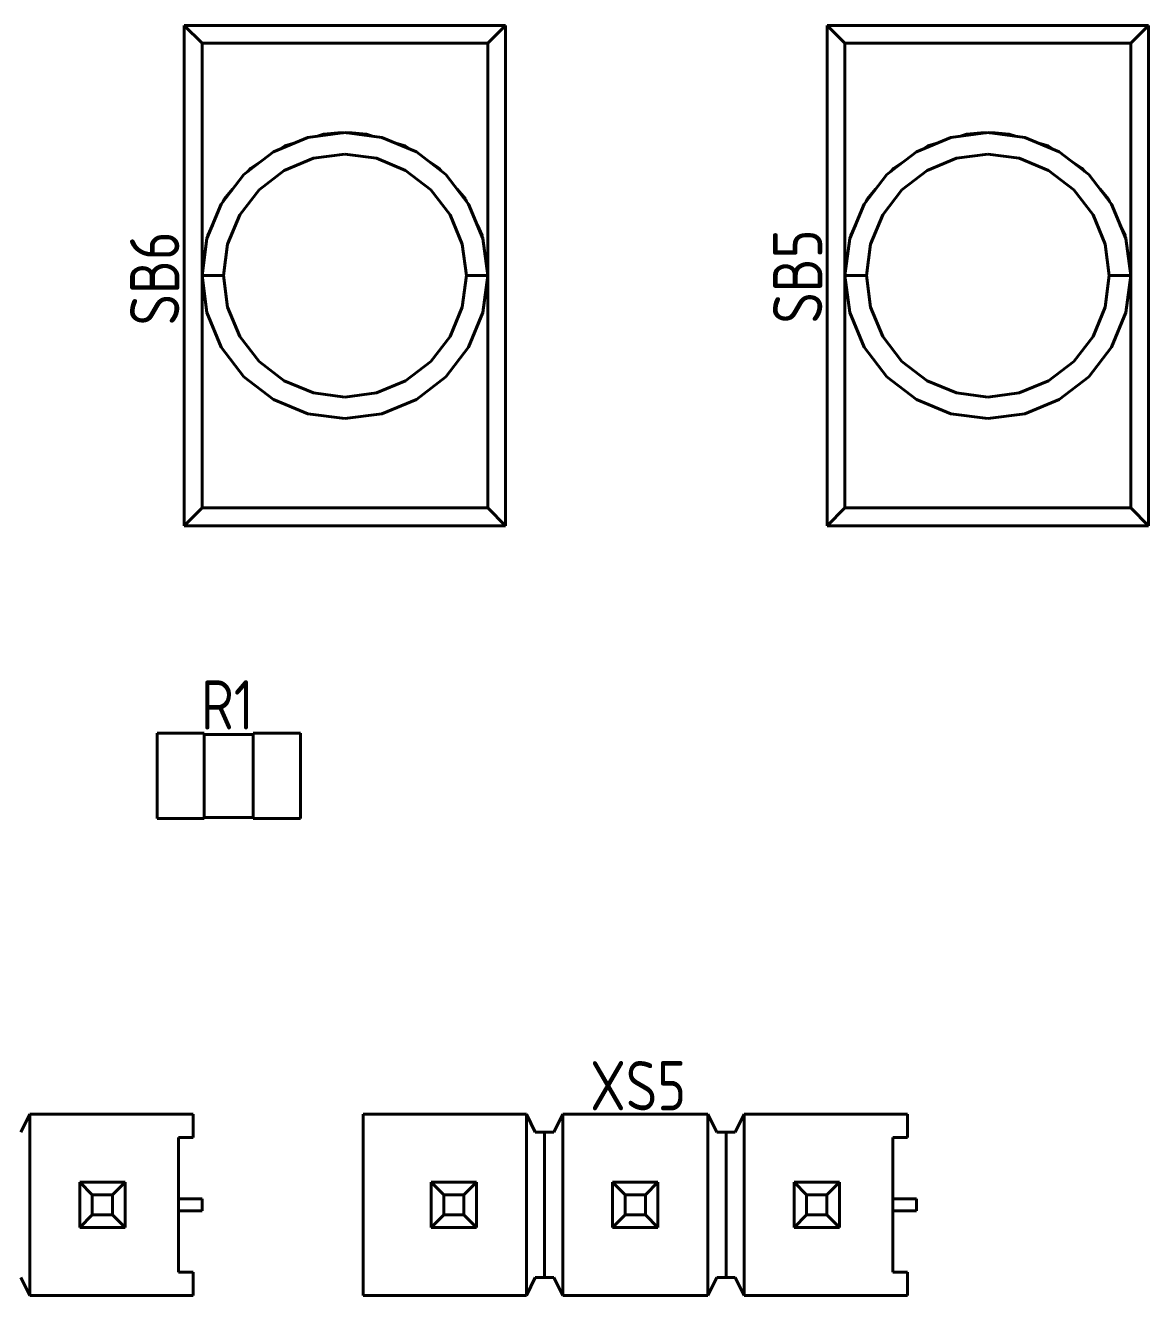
# Model space of a CAD drawing. Extents: x 193 to 1101, y 70 to 664.
# Drawn here: x 480.8 to 512.24, y 514.61 to 550.15 of the extents above; entities that cross this region are included whole.
import ezdxf

# ---------------------------------------------------------------- set-up
doc = ezdxf.new("R2010")
doc.units = 0
doc.header["$MEASUREMENT"] = 0
doc.layers.get('0').update_dxf_attribs({"linetype": 'CONTINUOUS'})
doc.layers.add('Основная', color=7, linetype='CONTINUOUS', lineweight=40)
doc.styles.add('GOST type A0', font='', dxfattribs={"oblique": 15, "height": 3.5})
doc.styles.get('GOST type A0').set_extended_font_data('GOST type A')

msp = doc.modelspace()

# ---------------------------------------------------------------- linework, layer by layer
at = {"layer": 'Основная'}
for p, q in [((488.002, 550.152), (485.242, 550.152)), ((485.242, 550.152), (485.242, 536.152)), ((485.242, 550.152), (488.002, 550.152)), ((485.242, 550.152), (485.242, 547.432)), ((485.242, 550.152), (485.742, 549.652)), ((488.002, 550.152), (485.242, 550.152)), ((485.242, 550.152), (485.242, 536.152)), ((485.242, 550.152), (488.002, 550.152)), ((485.242, 550.152), (485.242, 547.432)), ((485.242, 550.152), (485.742, 549.652)), ((491.482, 550.152), (488.002, 550.152)), ((491.482, 550.152), (488.002, 550.152)), ((491.482, 550.152), (488.002, 550.152)), ((491.482, 550.152), (488.002, 550.152)), ((494.242, 550.152), (491.482, 550.152)), ((491.482, 550.152), (494.242, 550.152)), ((494.242, 550.152), (491.482, 550.152)), ((491.482, 550.152), (494.242, 550.152)), ((494.242, 550.152), (493.742, 549.652)), ((494.242, 550.152), (493.742, 549.652)), ((494.242, 536.152), (494.242, 550.152)), ((494.242, 550.152), (494.242, 547.432)), ((494.242, 536.152), (494.242, 550.152)), ((494.242, 550.152), (494.242, 547.432)), ((506.002, 550.152), (503.242, 550.152)), ((503.242, 550.152), (503.242, 536.152)), ((503.242, 550.152), (506.002, 550.152)), ((503.242, 550.152), (503.242, 547.432)), ((503.242, 550.152), (503.742, 549.652)), ((506.002, 550.152), (503.242, 550.152)), ((503.242, 550.152), (503.242, 536.152)), ((503.242, 550.152), (506.002, 550.152)), ((503.242, 550.152), (503.242, 547.432)), ((503.242, 550.152), (503.742, 549.652)), ((509.482, 550.152), (506.002, 550.152)), ((509.482, 550.152), (506.002, 550.152)), ((509.482, 550.152), (506.002, 550.152)), ((509.482, 550.152), (506.002, 550.152)), ((512.242, 550.152), (509.482, 550.152)), ((509.482, 550.152), (512.242, 550.152)), ((512.242, 550.152), (509.482, 550.152)), ((509.482, 550.152), (512.242, 550.152)), ((512.242, 550.152), (511.742, 549.652)), ((512.242, 550.152), (511.742, 549.652)), ((512.242, 536.152), (512.242, 550.152)), ((512.242, 550.152), (512.242, 547.432)), ((512.242, 536.152), (512.242, 550.152)), ((512.242, 550.152), (512.242, 547.432)), ((485.742, 549.652), (493.742, 549.652)), ((485.742, 549.652), (485.742, 543.152)), ((485.742, 549.652), (493.742, 549.652)), ((485.742, 549.652), (485.742, 543.152)), ((493.742, 549.652), (493.742, 543.152)), ((493.742, 549.652), (493.742, 543.152)), ((503.742, 549.652), (511.742, 549.652)), ((503.742, 549.652), (503.742, 543.152)), ((503.742, 549.652), (511.742, 549.652)), ((503.742, 549.652), (503.742, 543.152)), ((511.742, 549.652), (511.742, 543.152)), ((511.742, 549.652), (511.742, 543.152)), ((485.242, 547.432), (485.242, 538.872)), ((485.242, 547.432), (485.242, 538.872)), ((494.242, 547.432), (494.242, 538.872)), ((494.242, 547.432), (494.242, 538.872)), ((503.242, 547.432), (503.242, 538.872)), ((503.242, 547.432), (503.242, 538.872)), ((512.242, 547.432), (512.242, 538.872)), ((512.242, 547.432), (512.242, 538.872)), ((488.706, 547.016), (487.742, 546.616)), ((488.706, 547.016), (487.742, 546.616)), ((489.742, 547.152), (488.706, 547.016)), ((489.742, 547.152), (488.706, 547.016)), ((489.142, 547.106), (488.944, 547.046)), ((489.142, 547.106), (488.944, 547.046)), ((489.542, 547.146), (489.142, 547.106)), ((489.542, 547.146), (489.142, 547.106)), ((489.142, 547.106), (489.142, 547.072)), ((489.142, 547.106), (489.142, 547.072)), ((489.704, 547.146), (489.542, 547.146)), ((489.704, 547.146), (489.542, 547.146)), ((489.742, 547.152), (490.778, 547.016)), ((489.742, 547.152), (490.778, 547.016)), ((489.942, 547.146), (489.78, 547.146)), ((489.942, 547.146), (489.78, 547.146)), ((489.942, 547.146), (490.342, 547.106)), ((489.942, 547.146), (490.342, 547.106)), ((490.342, 547.106), (490.342, 547.072)), ((490.342, 547.106), (490.542, 547.046)), ((490.342, 547.106), (490.342, 547.072)), ((490.342, 547.106), (490.542, 547.046)), ((490.778, 547.016), (491.742, 546.616)), ((490.778, 547.016), (491.742, 546.616)), ((506.706, 547.016), (505.742, 546.616)), ((506.706, 547.016), (505.742, 546.616)), ((507.742, 547.152), (506.706, 547.016)), ((507.742, 547.152), (506.706, 547.016)), ((507.142, 547.106), (506.944, 547.046)), ((507.142, 547.106), (506.944, 547.046)), ((507.542, 547.146), (507.142, 547.106)), ((507.542, 547.146), (507.142, 547.106)), ((507.142, 547.106), (507.142, 547.072)), ((507.142, 547.106), (507.142, 547.072)), ((507.704, 547.146), (507.542, 547.146)), ((507.704, 547.146), (507.542, 547.146)), ((507.742, 547.152), (508.778, 547.016)), ((507.742, 547.152), (508.778, 547.016)), ((507.942, 547.146), (507.78, 547.146)), ((507.942, 547.146), (507.78, 547.146)), ((507.942, 547.146), (508.342, 547.106)), ((507.942, 547.146), (508.342, 547.106)), ((508.342, 547.106), (508.342, 547.072)), ((508.342, 547.106), (508.542, 547.046)), ((508.342, 547.106), (508.342, 547.072)), ((508.342, 547.106), (508.542, 547.046)), ((508.778, 547.016), (509.742, 546.616)), ((508.778, 547.016), (509.742, 546.616)), ((487.742, 546.616), (486.914, 545.98)), ((487.742, 546.616), (486.914, 545.98)), ((488.058, 546.78), (487.918, 546.688)), ((488.058, 546.78), (487.918, 546.688)), ((488.352, 546.868), (488.058, 546.78)), ((488.352, 546.868), (488.058, 546.78)), ((491.132, 546.868), (491.426, 546.78)), ((491.132, 546.868), (491.426, 546.78)), ((491.426, 546.78), (491.568, 546.688)), ((491.426, 546.78), (491.568, 546.688)), ((491.742, 546.616), (492.57, 545.98)), ((491.742, 546.616), (492.57, 545.98)), ((505.742, 546.616), (504.914, 545.98)), ((505.742, 546.616), (504.914, 545.98)), ((506.058, 546.78), (505.918, 546.688)), ((506.058, 546.78), (505.918, 546.688)), ((506.352, 546.868), (506.058, 546.78)), ((506.352, 546.868), (506.058, 546.78)), ((509.132, 546.868), (509.426, 546.78)), ((509.132, 546.868), (509.426, 546.78)), ((509.426, 546.78), (509.568, 546.688)), ((509.426, 546.78), (509.568, 546.688)), ((509.742, 546.616), (510.57, 545.98)), ((509.742, 546.616), (510.57, 545.98)), ((487.388, 546.344), (487.108, 546.162)), ((487.388, 546.344), (487.108, 546.162)), ((488.862, 546.436), (488.042, 546.096)), ((488.862, 546.436), (488.042, 546.096)), ((489.742, 546.552), (488.862, 546.436)), ((489.742, 546.552), (488.862, 546.436)), ((489.742, 546.552), (490.622, 546.436)), ((489.742, 546.552), (490.622, 546.436)), ((490.622, 546.436), (491.442, 546.096)), ((490.622, 546.436), (491.442, 546.096)), ((492.096, 546.344), (492.376, 546.162)), ((492.096, 546.344), (492.376, 546.162)), ((505.388, 546.344), (505.108, 546.162)), ((505.388, 546.344), (505.108, 546.162)), ((506.862, 546.436), (506.042, 546.096)), ((506.862, 546.436), (506.042, 546.096)), ((507.742, 546.552), (506.862, 546.436)), ((507.742, 546.552), (506.862, 546.436)), ((507.742, 546.552), (508.622, 546.436)), ((507.742, 546.552), (508.622, 546.436)), ((508.622, 546.436), (509.442, 546.096)), ((508.622, 546.436), (509.442, 546.096)), ((510.096, 546.344), (510.376, 546.162)), ((510.096, 546.344), (510.376, 546.162)), ((486.914, 545.98), (486.278, 545.152)), ((486.914, 545.98), (486.278, 545.152)), ((487.108, 546.162), (487.026, 546.066)), ((487.108, 546.162), (487.026, 546.066)), ((488.042, 546.096), (487.338, 545.556)), ((488.042, 546.096), (487.338, 545.556)), ((491.442, 546.096), (492.146, 545.556)), ((491.442, 546.096), (492.146, 545.556)), ((492.376, 546.162), (492.458, 546.066)), ((492.376, 546.162), (492.458, 546.066)), ((492.57, 545.98), (493.206, 545.152)), ((492.57, 545.98), (493.206, 545.152)), ((504.914, 545.98), (504.278, 545.152)), ((504.914, 545.98), (504.278, 545.152)), ((505.108, 546.162), (505.026, 546.066)), ((505.108, 546.162), (505.026, 546.066)), ((506.042, 546.096), (505.338, 545.556)), ((506.042, 546.096), (505.338, 545.556)), ((509.442, 546.096), (510.146, 545.556)), ((509.442, 546.096), (510.146, 545.556)), ((510.376, 546.162), (510.458, 546.066)), ((510.376, 546.162), (510.458, 546.066)), ((510.57, 545.98), (511.206, 545.152)), ((510.57, 545.98), (511.206, 545.152)), ((486.596, 545.568), (486.37, 545.304)), ((486.596, 545.568), (486.37, 545.304)), ((487.338, 545.556), (486.798, 544.852)), ((487.338, 545.556), (486.798, 544.852)), ((492.146, 545.556), (492.686, 544.852)), ((492.146, 545.556), (492.686, 544.852)), ((492.888, 545.568), (493.114, 545.304)), ((492.888, 545.568), (493.114, 545.304)), ((504.596, 545.568), (504.37, 545.304)), ((504.596, 545.568), (504.37, 545.304)), ((505.338, 545.556), (504.798, 544.852)), ((505.338, 545.556), (504.798, 544.852)), ((510.146, 545.556), (510.686, 544.852)), ((510.146, 545.556), (510.686, 544.852)), ((510.888, 545.568), (511.114, 545.304)), ((510.888, 545.568), (511.114, 545.304)), ((486.37, 545.304), (486.336, 545.226)), ((486.37, 545.304), (486.336, 545.226)), ((493.114, 545.304), (493.15, 545.226)), ((493.114, 545.304), (493.15, 545.226)), ((504.37, 545.304), (504.336, 545.226)), ((504.37, 545.304), (504.336, 545.226)), ((511.114, 545.304), (511.15, 545.226)), ((511.114, 545.304), (511.15, 545.226)), ((486.278, 545.152), (485.878, 544.188)), ((486.278, 545.152), (485.878, 544.188)), ((486.798, 544.852), (486.458, 544.032)), ((486.798, 544.852), (486.458, 544.032)), ((492.686, 544.852), (493.026, 544.032)), ((492.686, 544.852), (493.026, 544.032)), ((493.206, 545.152), (493.606, 544.188)), ((493.206, 545.152), (493.606, 544.188)), ((504.278, 545.152), (503.878, 544.188)), ((504.278, 545.152), (503.878, 544.188)), ((504.798, 544.852), (504.458, 544.032)), ((504.798, 544.852), (504.458, 544.032)), ((510.686, 544.852), (511.026, 544.032)), ((510.686, 544.852), (511.026, 544.032)), ((511.206, 545.152), (511.606, 544.188)), ((511.206, 545.152), (511.606, 544.188)), ((486.034, 544.564), (485.902, 544.272)), ((486.034, 544.564), (485.902, 544.272)), ((493.45, 544.564), (493.582, 544.272)), ((493.45, 544.564), (493.582, 544.272)), ((504.034, 544.564), (503.902, 544.272)), ((504.034, 544.564), (503.902, 544.272)), ((511.45, 544.564), (511.582, 544.272)), ((511.45, 544.564), (511.582, 544.272)), ((485.878, 544.188), (485.742, 543.152)), ((485.878, 544.188), (485.742, 543.152)), ((485.902, 544.272), (485.896, 544.23)), ((485.902, 544.272), (485.896, 544.23)), ((493.582, 544.272), (493.588, 544.23)), ((493.582, 544.272), (493.588, 544.23)), ((493.606, 544.188), (493.742, 543.152)), ((493.606, 544.188), (493.742, 543.152)), ((503.878, 544.188), (503.742, 543.152)), ((503.878, 544.188), (503.742, 543.152)), ((503.902, 544.272), (503.896, 544.23)), ((503.902, 544.272), (503.896, 544.23)), ((511.582, 544.272), (511.588, 544.23)), ((511.582, 544.272), (511.588, 544.23)), ((511.606, 544.188), (511.742, 543.152)), ((511.606, 544.188), (511.742, 543.152)), ((486.458, 544.032), (486.342, 543.152)), ((486.458, 544.032), (486.342, 543.152)), ((493.026, 544.032), (493.142, 543.152)), ((493.026, 544.032), (493.142, 543.152)), ((504.458, 544.032), (504.342, 543.152)), ((504.458, 544.032), (504.342, 543.152)), ((511.026, 544.032), (511.142, 543.152)), ((511.026, 544.032), (511.142, 543.152)), ((485.742, 543.152), (485.742, 536.652)), ((485.742, 543.152), (485.878, 542.116)), ((485.762, 543.152), (485.742, 543.152)), ((485.742, 543.152), (485.742, 536.652)), ((485.742, 543.152), (485.878, 542.116)), ((485.762, 543.152), (485.742, 543.152)), ((485.918, 543.152), (485.762, 543.152)), ((485.822, 543.152), (485.762, 543.152)), ((485.918, 543.152), (485.762, 543.152)), ((485.822, 543.152), (485.762, 543.152)), ((485.918, 543.152), (485.822, 543.152)), ((485.918, 543.152), (485.822, 543.152)), ((486.042, 543.152), (485.918, 543.152)), ((486.042, 543.152), (485.918, 543.152)), ((486.186, 543.152), (486.042, 543.152)), ((486.186, 543.152), (486.042, 543.152)), ((486.342, 543.152), (486.186, 543.152)), ((486.342, 543.152), (486.186, 543.152)), ((486.342, 543.152), (486.458, 542.272)), ((486.342, 543.152), (486.458, 542.272)), ((493.142, 543.152), (493.026, 542.272)), ((493.142, 543.152), (493.026, 542.272)), ((493.298, 543.152), (493.142, 543.152)), ((493.298, 543.152), (493.142, 543.152)), ((493.442, 543.152), (493.298, 543.152)), ((493.442, 543.152), (493.298, 543.152)), ((493.566, 543.152), (493.442, 543.152)), ((493.566, 543.152), (493.442, 543.152)), ((493.722, 543.152), (493.566, 543.152)), ((493.662, 543.152), (493.566, 543.152)), ((493.722, 543.152), (493.566, 543.152)), ((493.662, 543.152), (493.566, 543.152)), ((493.742, 543.152), (493.606, 542.116)), ((493.742, 543.152), (493.606, 542.116)), ((493.722, 543.152), (493.662, 543.152)), ((493.722, 543.152), (493.662, 543.152)), ((493.742, 543.152), (493.722, 543.152)), ((493.742, 543.152), (493.722, 543.152)), ((493.742, 543.152), (493.742, 536.652)), ((493.742, 543.152), (493.742, 536.652)), ((503.742, 543.152), (503.742, 536.652)), ((503.742, 543.152), (503.878, 542.116)), ((503.762, 543.152), (503.742, 543.152)), ((503.742, 543.152), (503.742, 536.652)), ((503.742, 543.152), (503.878, 542.116)), ((503.762, 543.152), (503.742, 543.152)), ((503.918, 543.152), (503.762, 543.152)), ((503.822, 543.152), (503.762, 543.152)), ((503.918, 543.152), (503.762, 543.152)), ((503.822, 543.152), (503.762, 543.152)), ((503.918, 543.152), (503.822, 543.152)), ((503.918, 543.152), (503.822, 543.152)), ((504.042, 543.152), (503.918, 543.152)), ((504.042, 543.152), (503.918, 543.152)), ((504.186, 543.152), (504.042, 543.152)), ((504.186, 543.152), (504.042, 543.152)), ((504.342, 543.152), (504.186, 543.152)), ((504.342, 543.152), (504.186, 543.152)), ((504.342, 543.152), (504.458, 542.272)), ((504.342, 543.152), (504.458, 542.272)), ((511.142, 543.152), (511.026, 542.272)), ((511.142, 543.152), (511.026, 542.272)), ((511.298, 543.152), (511.142, 543.152)), ((511.298, 543.152), (511.142, 543.152)), ((511.442, 543.152), (511.298, 543.152)), ((511.442, 543.152), (511.298, 543.152)), ((511.566, 543.152), (511.442, 543.152)), ((511.566, 543.152), (511.442, 543.152)), ((511.722, 543.152), (511.566, 543.152)), ((511.662, 543.152), (511.566, 543.152)), ((511.722, 543.152), (511.566, 543.152)), ((511.662, 543.152), (511.566, 543.152)), ((511.742, 543.152), (511.606, 542.116)), ((511.742, 543.152), (511.606, 542.116)), ((511.722, 543.152), (511.662, 543.152)), ((511.722, 543.152), (511.662, 543.152)), ((511.742, 543.152), (511.722, 543.152)), ((511.742, 543.152), (511.722, 543.152)), ((511.742, 543.152), (511.742, 536.652)), ((511.742, 543.152), (511.742, 536.652)), ((485.878, 542.116), (486.278, 541.152)), ((485.878, 542.116), (486.278, 541.152)), ((486.458, 542.272), (486.798, 541.452)), ((486.458, 542.272), (486.798, 541.452)), ((493.026, 542.272), (492.686, 541.452)), ((493.026, 542.272), (492.686, 541.452)), ((493.606, 542.116), (493.206, 541.152)), ((493.606, 542.116), (493.206, 541.152)), ((503.878, 542.116), (504.278, 541.152)), ((503.878, 542.116), (504.278, 541.152)), ((504.458, 542.272), (504.798, 541.452)), ((504.458, 542.272), (504.798, 541.452)), ((511.026, 542.272), (510.686, 541.452)), ((511.026, 542.272), (510.686, 541.452)), ((511.606, 542.116), (511.206, 541.152)), ((511.606, 542.116), (511.206, 541.152)), ((486.798, 541.452), (487.338, 540.748)), ((486.798, 541.452), (487.338, 540.748)), ((492.686, 541.452), (492.146, 540.748)), ((492.686, 541.452), (492.146, 540.748)), ((504.798, 541.452), (505.338, 540.748)), ((504.798, 541.452), (505.338, 540.748)), ((510.686, 541.452), (510.146, 540.748)), ((510.686, 541.452), (510.146, 540.748)), ((486.278, 541.152), (486.914, 540.324)), ((486.278, 541.152), (486.914, 540.324)), ((493.206, 541.152), (492.57, 540.324)), ((493.206, 541.152), (492.57, 540.324)), ((504.278, 541.152), (504.914, 540.324)), ((504.278, 541.152), (504.914, 540.324)), ((511.206, 541.152), (510.57, 540.324)), ((511.206, 541.152), (510.57, 540.324)), ((487.338, 540.748), (488.042, 540.208)), ((487.338, 540.748), (488.042, 540.208)), ((492.146, 540.748), (491.442, 540.208)), ((492.146, 540.748), (491.442, 540.208)), ((505.338, 540.748), (506.042, 540.208)), ((505.338, 540.748), (506.042, 540.208)), ((510.146, 540.748), (509.442, 540.208)), ((510.146, 540.748), (509.442, 540.208)), ((486.914, 540.324), (487.742, 539.688)), ((486.914, 540.324), (487.742, 539.688)), ((488.042, 540.208), (488.862, 539.868)), ((488.042, 540.208), (488.862, 539.868)), ((491.442, 540.208), (490.622, 539.868)), ((491.442, 540.208), (490.622, 539.868)), ((492.57, 540.324), (491.742, 539.688)), ((492.57, 540.324), (491.742, 539.688)), ((504.914, 540.324), (505.742, 539.688)), ((504.914, 540.324), (505.742, 539.688)), ((506.042, 540.208), (506.862, 539.868)), ((506.042, 540.208), (506.862, 539.868)), ((509.442, 540.208), (508.622, 539.868)), ((509.442, 540.208), (508.622, 539.868)), ((510.57, 540.324), (509.742, 539.688)), ((510.57, 540.324), (509.742, 539.688)), ((488.862, 539.868), (489.742, 539.752)), ((488.862, 539.868), (489.742, 539.752)), ((490.622, 539.868), (489.742, 539.752)), ((490.622, 539.868), (489.742, 539.752)), ((506.862, 539.868), (507.742, 539.752)), ((506.862, 539.868), (507.742, 539.752)), ((508.622, 539.868), (507.742, 539.752)), ((508.622, 539.868), (507.742, 539.752)), ((487.742, 539.688), (488.706, 539.288)), ((487.742, 539.688), (488.706, 539.288)), ((491.742, 539.688), (490.778, 539.288)), ((491.742, 539.688), (490.778, 539.288)), ((505.742, 539.688), (506.706, 539.288)), ((505.742, 539.688), (506.706, 539.288)), ((509.742, 539.688), (508.778, 539.288)), ((509.742, 539.688), (508.778, 539.288)), ((488.706, 539.288), (489.742, 539.152)), ((488.706, 539.288), (489.742, 539.152)), ((490.778, 539.288), (489.742, 539.152)), ((490.778, 539.288), (489.742, 539.152)), ((506.706, 539.288), (507.742, 539.152)), ((506.706, 539.288), (507.742, 539.152)), ((508.778, 539.288), (507.742, 539.152)), ((508.778, 539.288), (507.742, 539.152)), ((485.242, 538.872), (485.242, 536.152)), ((485.242, 538.872), (485.242, 536.152)), ((494.242, 538.872), (494.242, 536.152)), ((494.242, 538.872), (494.242, 536.152)), ((503.242, 538.872), (503.242, 536.152)), ((503.242, 538.872), (503.242, 536.152)), ((512.242, 538.872), (512.242, 536.152)), ((512.242, 538.872), (512.242, 536.152)), ((485.742, 536.652), (485.242, 536.152)), ((485.742, 536.652), (485.242, 536.152)), ((485.742, 536.652), (493.742, 536.652)), ((485.742, 536.652), (493.742, 536.652)), ((493.742, 536.652), (494.242, 536.152)), ((493.742, 536.652), (494.242, 536.152)), ((503.742, 536.652), (503.242, 536.152)), ((503.742, 536.652), (503.242, 536.152)), ((503.742, 536.652), (511.742, 536.652)), ((503.742, 536.652), (511.742, 536.652)), ((511.742, 536.652), (512.242, 536.152)), ((511.742, 536.652), (512.242, 536.152)), ((485.242, 536.152), (491.482, 536.152)), ((488.002, 536.152), (485.242, 536.152)), ((485.242, 536.152), (491.482, 536.152)), ((488.002, 536.152), (485.242, 536.152)), ((491.482, 536.152), (488.002, 536.152)), ((491.482, 536.152), (488.002, 536.152)), ((491.482, 536.152), (494.242, 536.152)), ((491.482, 536.152), (494.242, 536.152)), ((491.482, 536.152), (494.242, 536.152)), ((491.482, 536.152), (494.242, 536.152)), ((503.242, 536.152), (509.482, 536.152)), ((506.002, 536.152), (503.242, 536.152)), ((503.242, 536.152), (509.482, 536.152)), ((506.002, 536.152), (503.242, 536.152)), ((509.482, 536.152), (506.002, 536.152)), ((509.482, 536.152), (506.002, 536.152)), ((509.482, 536.152), (512.242, 536.152)), ((509.482, 536.152), (512.242, 536.152)), ((509.482, 536.152), (512.242, 536.152)), ((509.482, 536.152), (512.242, 536.152)), ((484.482, 530.346), (484.482, 527.958)), ((485.802, 530.346), (484.482, 530.346)), ((484.482, 527.958), (484.482, 530.346)), ((484.482, 530.346), (485.802, 530.346)), ((484.482, 530.346), (484.482, 527.958)), ((485.802, 530.346), (484.482, 530.346)), ((484.482, 527.958), (484.482, 530.346)), ((484.482, 530.346), (485.802, 530.346)), ((485.802, 530.312), (485.802, 530.346)), ((485.802, 527.958), (485.802, 530.346)), ((485.802, 530.312), (485.802, 530.346)), ((485.802, 527.958), (485.802, 530.346)), ((487.174, 530.312), (485.802, 530.312)), ((485.802, 530.312), (487.174, 530.312)), ((487.174, 530.312), (485.802, 530.312)), ((485.802, 530.312), (487.174, 530.312)), ((488.494, 530.346), (487.174, 530.346)), ((487.174, 530.346), (487.174, 530.312)), ((487.174, 527.958), (487.174, 530.346)), ((487.174, 530.346), (488.494, 530.346)), ((488.494, 530.346), (487.174, 530.346)), ((487.174, 530.346), (487.174, 530.312)), ((487.174, 527.958), (487.174, 530.346)), ((487.174, 530.346), (488.494, 530.346)), ((488.494, 527.958), (488.494, 530.346)), ((488.494, 527.958), (488.494, 530.346)), ((488.494, 527.958), (488.494, 530.346)), ((488.494, 527.958), (488.494, 530.346)), ((484.482, 527.958), (485.802, 527.958)), ((484.482, 527.958), (485.802, 527.958)), ((484.482, 527.958), (485.802, 527.958)), ((484.482, 527.958), (485.802, 527.958)), ((485.802, 527.958), (485.802, 527.992)), ((485.802, 527.992), (487.174, 527.992)), ((485.802, 527.992), (487.174, 527.992)), ((485.802, 527.958), (485.802, 527.992)), ((485.802, 527.992), (487.174, 527.992)), ((485.802, 527.992), (487.174, 527.992)), ((487.174, 527.992), (487.174, 527.958)), ((487.174, 527.992), (487.174, 527.958)), ((487.174, 527.958), (488.494, 527.958)), ((487.174, 527.958), (488.494, 527.958)), ((487.174, 527.958), (488.494, 527.958)), ((487.174, 527.958), (488.494, 527.958)), ((480.92, 519.692), (480.672, 519.184)), ((480.92, 519.692), (480.672, 519.184)), ((480.92, 519.692), (480.672, 519.184)), ((480.92, 519.692), (480.672, 519.184)), ((485.492, 519.692), (480.92, 519.692)), ((480.92, 519.692), (480.92, 514.612)), ((485.492, 519.692), (480.92, 519.692)), ((485.492, 519.692), (480.92, 519.692)), ((480.92, 519.692), (480.92, 514.612)), ((485.492, 519.692), (480.92, 519.692)), ((485.492, 519.032), (485.492, 519.692)), ((485.492, 519.032), (485.492, 519.692)), ((485.492, 519.032), (485.492, 519.692)), ((485.492, 519.032), (485.492, 519.692)), ((494.824, 519.692), (490.252, 519.692)), ((490.252, 519.692), (490.252, 514.612)), ((494.824, 519.692), (490.252, 519.692)), ((490.252, 519.692), (490.252, 514.612)), ((494.824, 519.692), (490.252, 519.692)), ((490.252, 519.692), (490.252, 514.612)), ((494.824, 519.692), (490.252, 519.692)), ((490.252, 519.692), (490.252, 514.612)), ((495.072, 519.184), (494.824, 519.692)), ((494.824, 514.612), (494.824, 519.692)), ((495.072, 519.184), (494.824, 519.692)), ((495.072, 519.184), (494.824, 519.692)), ((494.824, 514.612), (494.824, 519.692)), ((495.072, 519.184), (494.824, 519.692)), ((495.84, 519.692), (495.592, 519.184)), ((495.84, 519.692), (495.592, 519.184)), ((495.84, 519.692), (495.592, 519.184)), ((495.84, 519.692), (495.592, 519.184)), ((499.904, 519.692), (495.84, 519.692)), ((499.904, 519.692), (495.84, 519.692)), ((495.84, 514.612), (495.84, 519.692)), ((499.904, 519.692), (495.84, 519.692)), ((499.904, 519.692), (495.84, 519.692)), ((495.84, 514.612), (495.84, 519.692)), ((500.152, 519.184), (499.904, 519.692)), ((499.904, 519.692), (499.904, 514.612)), ((500.152, 519.184), (499.904, 519.692)), ((500.152, 519.184), (499.904, 519.692)), ((499.904, 519.692), (499.904, 514.612)), ((500.152, 519.184), (499.904, 519.692)), ((500.92, 519.692), (500.672, 519.184)), ((500.92, 519.692), (500.672, 519.184)), ((500.92, 519.692), (500.672, 519.184)), ((500.92, 519.692), (500.672, 519.184)), ((505.492, 519.692), (500.92, 519.692)), ((500.92, 519.692), (500.92, 514.612)), ((505.492, 519.692), (500.92, 519.692)), ((505.492, 519.692), (500.92, 519.692)), ((500.92, 519.692), (500.92, 514.612)), ((505.492, 519.692), (500.92, 519.692)), ((505.492, 519.032), (505.492, 519.692)), ((505.492, 519.032), (505.492, 519.692)), ((505.492, 519.032), (505.492, 519.692)), ((505.492, 519.032), (505.492, 519.692)), ((485.086, 517.324), (485.086, 519.032)), ((485.086, 519.032), (485.492, 519.032)), ((485.492, 519.032), (485.086, 519.032)), ((485.086, 519.032), (485.086, 515.272)), ((485.086, 517.324), (485.086, 519.032)), ((485.086, 519.032), (485.492, 519.032)), ((485.492, 519.032), (485.086, 519.032)), ((485.086, 519.032), (485.086, 515.272)), ((495.592, 519.184), (495.072, 519.184)), ((495.332, 519.184), (495.072, 519.184)), ((495.592, 519.184), (495.072, 519.184)), ((495.332, 519.184), (495.072, 519.184)), ((495.592, 519.184), (495.332, 519.184)), ((495.332, 519.184), (495.332, 515.12)), ((495.592, 519.184), (495.332, 519.184)), ((495.332, 519.184), (495.332, 515.12)), ((500.672, 519.184), (500.152, 519.184)), ((500.412, 519.184), (500.152, 519.184)), ((500.672, 519.184), (500.152, 519.184)), ((500.412, 519.184), (500.152, 519.184)), ((500.672, 519.184), (500.412, 519.184)), ((500.412, 519.184), (500.412, 515.12)), ((500.672, 519.184), (500.412, 519.184)), ((500.412, 519.184), (500.412, 515.12)), ((505.086, 517.324), (505.086, 519.032)), ((505.086, 519.032), (505.492, 519.032)), ((505.492, 519.032), (505.086, 519.032)), ((505.086, 519.032), (505.086, 515.272)), ((505.086, 517.324), (505.086, 519.032)), ((505.086, 519.032), (505.492, 519.032)), ((505.492, 519.032), (505.086, 519.032)), ((505.086, 519.032), (505.086, 515.272)), ((483.586, 517.786), (482.316, 517.786)), ((482.316, 516.516), (482.316, 517.786)), ((482.668, 517.434), (482.316, 517.786)), ((483.586, 517.786), (482.316, 517.786)), ((482.316, 516.516), (482.316, 517.786)), ((482.668, 517.434), (482.316, 517.786)), ((483.586, 517.786), (483.234, 517.434)), ((483.586, 517.786), (483.234, 517.434)), ((483.586, 516.516), (483.586, 517.786)), ((483.586, 516.516), (483.586, 517.786)), ((492.156, 516.516), (492.156, 517.786)), ((492.508, 517.434), (492.156, 517.786)), ((493.426, 517.786), (492.156, 517.786)), ((492.156, 516.516), (492.156, 517.786)), ((492.508, 517.434), (492.156, 517.786)), ((493.426, 517.786), (492.156, 517.786)), ((493.426, 517.786), (493.074, 517.434)), ((493.426, 517.786), (493.074, 517.434)), ((493.426, 516.516), (493.426, 517.786)), ((493.426, 516.516), (493.426, 517.786)), ((498.506, 517.786), (497.236, 517.786)), ((497.236, 516.516), (497.236, 517.786)), ((497.588, 517.434), (497.236, 517.786)), ((498.506, 517.786), (497.236, 517.786)), ((497.236, 516.516), (497.236, 517.786)), ((497.588, 517.434), (497.236, 517.786)), ((498.506, 517.786), (498.154, 517.434)), ((498.506, 517.786), (498.154, 517.434)), ((498.506, 516.516), (498.506, 517.786)), ((498.506, 516.516), (498.506, 517.786)), ((503.586, 517.786), (502.316, 517.786)), ((502.316, 516.516), (502.316, 517.786)), ((502.668, 517.434), (502.316, 517.786)), ((503.586, 517.786), (502.316, 517.786)), ((502.316, 516.516), (502.316, 517.786)), ((502.668, 517.434), (502.316, 517.786)), ((503.586, 517.786), (503.234, 517.434)), ((503.586, 517.786), (503.234, 517.434)), ((503.586, 516.516), (503.586, 517.786)), ((503.586, 516.516), (503.586, 517.786)), ((483.234, 517.434), (482.668, 517.434)), ((482.668, 516.868), (482.668, 517.434)), ((483.234, 517.434), (482.668, 517.434)), ((482.668, 516.868), (482.668, 517.434)), ((483.234, 516.868), (483.234, 517.434)), ((483.234, 516.868), (483.234, 517.434)), ((485.746, 517.324), (485.086, 517.324)), ((485.746, 517.324), (485.086, 517.324)), ((485.746, 517.324), (485.086, 517.324)), ((485.746, 517.324), (485.086, 517.324)), ((485.746, 516.98), (485.746, 517.324)), ((485.746, 516.98), (485.746, 517.324)), ((485.746, 516.98), (485.746, 517.324)), ((485.746, 516.98), (485.746, 517.324)), ((493.074, 517.434), (492.508, 517.434)), ((492.508, 516.868), (492.508, 517.434)), ((493.074, 517.434), (492.508, 517.434)), ((492.508, 516.868), (492.508, 517.434)), ((493.074, 516.868), (493.074, 517.434)), ((493.074, 516.868), (493.074, 517.434)), ((498.154, 517.434), (497.588, 517.434)), ((497.588, 516.868), (497.588, 517.434)), ((498.154, 517.434), (497.588, 517.434)), ((497.588, 516.868), (497.588, 517.434)), ((498.154, 516.868), (498.154, 517.434)), ((498.154, 516.868), (498.154, 517.434)), ((503.234, 517.434), (502.668, 517.434)), ((502.668, 516.868), (502.668, 517.434)), ((503.234, 517.434), (502.668, 517.434)), ((502.668, 516.868), (502.668, 517.434)), ((503.234, 516.868), (503.234, 517.434)), ((503.234, 516.868), (503.234, 517.434)), ((505.746, 517.324), (505.086, 517.324)), ((505.746, 517.324), (505.086, 517.324)), ((505.746, 517.324), (505.086, 517.324)), ((505.746, 517.324), (505.086, 517.324)), ((505.746, 516.98), (505.746, 517.324)), ((505.746, 516.98), (505.746, 517.324)), ((505.746, 516.98), (505.746, 517.324)), ((505.746, 516.98), (505.746, 517.324)), ((482.668, 516.868), (482.316, 516.516)), ((482.668, 516.868), (482.316, 516.516)), ((483.234, 516.868), (482.668, 516.868)), ((483.234, 516.868), (482.668, 516.868)), ((483.586, 516.516), (483.234, 516.868)), ((483.586, 516.516), (483.234, 516.868)), ((485.086, 515.272), (485.086, 516.98)), ((485.086, 516.98), (485.746, 516.98)), ((485.746, 516.98), (485.086, 516.98)), ((485.086, 515.272), (485.086, 516.98)), ((485.086, 516.98), (485.746, 516.98)), ((485.746, 516.98), (485.086, 516.98)), ((492.508, 516.868), (492.156, 516.516)), ((492.508, 516.868), (492.156, 516.516)), ((493.074, 516.868), (492.508, 516.868)), ((493.074, 516.868), (492.508, 516.868)), ((493.426, 516.516), (493.074, 516.868)), ((493.426, 516.516), (493.074, 516.868)), ((497.588, 516.868), (497.236, 516.516)), ((497.588, 516.868), (497.236, 516.516)), ((498.154, 516.868), (497.588, 516.868)), ((498.154, 516.868), (497.588, 516.868)), ((498.506, 516.516), (498.154, 516.868)), ((498.506, 516.516), (498.154, 516.868)), ((502.668, 516.868), (502.316, 516.516)), ((502.668, 516.868), (502.316, 516.516)), ((503.234, 516.868), (502.668, 516.868)), ((503.234, 516.868), (502.668, 516.868)), ((503.586, 516.516), (503.234, 516.868)), ((503.586, 516.516), (503.234, 516.868)), ((505.086, 515.272), (505.086, 516.98)), ((505.086, 516.98), (505.746, 516.98)), ((505.746, 516.98), (505.086, 516.98)), ((505.086, 515.272), (505.086, 516.98)), ((505.086, 516.98), (505.746, 516.98)), ((505.746, 516.98), (505.086, 516.98)), ((483.586, 516.516), (482.316, 516.516)), ((483.586, 516.516), (482.316, 516.516)), ((493.426, 516.516), (492.156, 516.516)), ((493.426, 516.516), (492.156, 516.516)), ((498.506, 516.516), (497.236, 516.516)), ((498.506, 516.516), (497.236, 516.516)), ((503.586, 516.516), (502.316, 516.516)), ((503.586, 516.516), (502.316, 516.516)), ((480.672, 515.12), (480.92, 514.612)), ((480.92, 514.612), (480.672, 515.12)), ((480.672, 515.12), (480.92, 514.612)), ((480.92, 514.612), (480.672, 515.12)), ((485.492, 515.272), (485.086, 515.272)), ((485.492, 515.272), (485.086, 515.272)), ((485.492, 515.272), (485.086, 515.272)), ((485.492, 515.272), (485.086, 515.272)), ((485.492, 514.612), (485.492, 515.272)), ((485.492, 514.612), (485.492, 515.272)), ((485.492, 514.612), (485.492, 515.272)), ((485.492, 514.612), (485.492, 515.272)), ((494.824, 514.612), (495.072, 515.12)), ((495.072, 515.12), (494.824, 514.612)), ((494.824, 514.612), (495.072, 515.12)), ((495.072, 515.12), (494.824, 514.612)), ((495.072, 515.12), (495.592, 515.12)), ((495.332, 515.12), (495.072, 515.12)), ((495.072, 515.12), (495.592, 515.12)), ((495.332, 515.12), (495.072, 515.12)), ((495.592, 515.12), (495.332, 515.12)), ((495.592, 515.12), (495.332, 515.12)), ((495.592, 515.12), (495.84, 514.612)), ((495.84, 514.612), (495.592, 515.12)), ((495.592, 515.12), (495.84, 514.612)), ((495.84, 514.612), (495.592, 515.12)), ((499.904, 514.612), (500.152, 515.12)), ((500.152, 515.12), (499.904, 514.612)), ((499.904, 514.612), (500.152, 515.12)), ((500.152, 515.12), (499.904, 514.612)), ((500.152, 515.12), (500.672, 515.12)), ((500.412, 515.12), (500.152, 515.12)), ((500.152, 515.12), (500.672, 515.12)), ((500.412, 515.12), (500.152, 515.12)), ((500.672, 515.12), (500.412, 515.12)), ((500.672, 515.12), (500.412, 515.12)), ((500.672, 515.12), (500.92, 514.612)), ((500.92, 514.612), (500.672, 515.12)), ((500.672, 515.12), (500.92, 514.612)), ((500.92, 514.612), (500.672, 515.12)), ((505.492, 515.272), (505.086, 515.272)), ((505.492, 515.272), (505.086, 515.272)), ((505.492, 515.272), (505.086, 515.272)), ((505.492, 515.272), (505.086, 515.272)), ((505.492, 514.612), (505.492, 515.272)), ((505.492, 514.612), (505.492, 515.272)), ((505.492, 514.612), (505.492, 515.272)), ((505.492, 514.612), (505.492, 515.272)), ((480.92, 514.612), (485.492, 514.612)), ((485.492, 514.612), (480.92, 514.612)), ((480.92, 514.612), (485.492, 514.612)), ((485.492, 514.612), (480.92, 514.612)), ((490.252, 514.612), (494.824, 514.612)), ((494.824, 514.612), (490.252, 514.612)), ((490.252, 514.612), (494.824, 514.612)), ((494.824, 514.612), (490.252, 514.612)), ((495.84, 514.612), (499.904, 514.612)), ((499.904, 514.612), (495.84, 514.612)), ((495.84, 514.612), (499.904, 514.612)), ((499.904, 514.612), (495.84, 514.612)), ((500.92, 514.612), (505.492, 514.612)), ((505.492, 514.612), (500.92, 514.612)), ((500.92, 514.612), (505.492, 514.612)), ((505.492, 514.612), (500.92, 514.612))]:
    msp.add_line(p, q, dxfattribs=at)

# ---------------------------------------------------------------- texts
at = {"style": 'GOST type A0'}
for s, p in [('SB6', (485.105, 541.758)), ('SB5', (503.105, 541.809))]:
    msp.add_text(s, height=1.3796, rotation=90, dxfattribs=at).set_placement(p)
for s, p in [('R1', (485.713, 530.451)), ('XS5', (496.604, 519.796))]:
    msp.add_text(s, height=1.3796, dxfattribs=at).set_placement(p)

doc.saveas('drawing.dxf')
